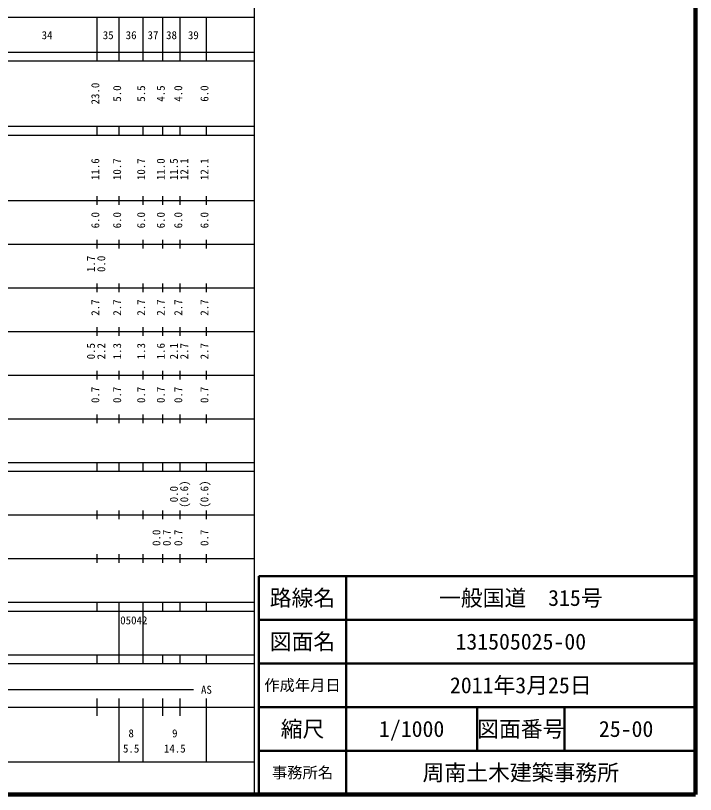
# Model space of a CAD drawing. Units: millimetres on the paper, enlarged 1000 times. Extents: x 40000 to 680000, y 20000 to 380000.
# Drawn here: x 524282 to 680000, y 20000 to 198357 of the extents above; entities that cross this region are included whole.
import ezdxf
from ezdxf.enums import TextEntityAlignment as Align

# ---------------------------------------------------------------- set-up
doc = ezdxf.new("R2010")
doc.units = ezdxf.units.MM
doc.header["$LTSCALE"] = 1000
for name, color, linetype, lineweight in [('M-TTL', 2, 'Continuous', 140), ('M-TTL-BAND', 7, 'Continuous', 25), ('M-TTL-FRAM', 2, 'Continuous', 50), ('M-TTL-LINE', 7, 'Continuous', 50)]:
    doc.layers.add(name, color=color, linetype=linetype, lineweight=lineweight)
doc.layers.add('M-TTL-TXT', color=7, linetype='Continuous')
doc.styles.add('ＭＳ ゴシック', font='')
doc.styles.get('ＭＳ ゴシック').set_extended_font_data('MS Gothic')

msp = doc.modelspace()

# ---------------------------------------------------------------- linework, layer by layer
at = {"layer": 'M-TTL'}
for p, q in [((680000, 20000), (680000, 380000)), ((40000, 20000), (680000, 20000))]:
    msp.add_line(p, q, dxfattribs=at)
at = {"layer": 'M-TTL-BAND'}
for p, q in [((579000, 20000), (579000, 370000)), ((68000, 198000), (579000, 198000)), ((543000, 188000), (543000, 198000)), ((548000, 188000), (548000, 198000)), ((553500, 188000), (553500, 198000)), ((558000, 188000), (558000, 198000)), ((562000, 188000), (562000, 198000)), ((568000, 188000), (568000, 198000)), ((40000, 190000), (579000, 190000)), ((40000, 188000), (579000, 188000)), ((40000, 173000), (579000, 173000)), ((543000, 171000), (543000, 173000)), ((548000, 171000), (548000, 173000)), ((553500, 171000), (553500, 173000)), ((558000, 171000), (558000, 173000)), ((562000, 171000), (562000, 173000)), ((568000, 171000), (568000, 173000)), ((40000, 171000), (579000, 171000)), ((543000, 155000), (543000, 157000)), ((548000, 155000), (548000, 157000)), ((553500, 155000), (553500, 157000)), ((558000, 155000), (558000, 157000)), ((562000, 155000), (562000, 157000)), ((568000, 155000), (568000, 157000)), ((40000, 156000), (579000, 156000)), ((543000, 145000), (543000, 147000)), ((548000, 145000), (548000, 147000)), ((553500, 145000), (553500, 147000)), ((558000, 145000), (558000, 147000)), ((562000, 145000), (562000, 147000)), ((568000, 145000), (568000, 147000)), ((46000, 146000), (579000, 146000)), ((52000, 136000), (579000, 136000)), ((543000, 135000), (543000, 137000)), ((548000, 135000), (548000, 137000)), ((553500, 135000), (553500, 137000)), ((558000, 135000), (558000, 137000)), ((562000, 135000), (562000, 137000)), ((568000, 135000), (568000, 137000)), ((543000, 125000), (543000, 127000)), ((548000, 125000), (548000, 127000)), ((553500, 125000), (553500, 127000)), ((558000, 125000), (558000, 127000)), ((562000, 125000), (562000, 127000)), ((568000, 125000), (568000, 127000)), ((46000, 126000), (579000, 126000)), ((52000, 116000), (579000, 116000)), ((543000, 115000), (543000, 117000)), ((548000, 115000), (548000, 117000)), ((553500, 115000), (553500, 117000)), ((558000, 115000), (558000, 117000)), ((562000, 115000), (562000, 117000)), ((568000, 115000), (568000, 117000)), ((46000, 106000), (579000, 106000)), ((543000, 105000), (543000, 107000)), ((548000, 105000), (548000, 107000)), ((553500, 105000), (553500, 107000)), ((558000, 105000), (558000, 107000)), ((562000, 105000), (562000, 107000)), ((568000, 105000), (568000, 107000)), ((40000, 96000), (579000, 96000)), ((543000, 94000), (543000, 96000)), ((548000, 94000), (548000, 96000)), ((553500, 94000), (553500, 96000)), ((558000, 94000), (558000, 96000)), ((562000, 94000), (562000, 96000)), ((568000, 94000), (568000, 96000)), ((40000, 94000), (579000, 94000)), ((49000, 84000), (579000, 84000)), ((543000, 83000), (543000, 85000)), ((548000, 83000), (548000, 85000)), ((553500, 83000), (553500, 85000)), ((558000, 83000), (558000, 85000)), ((562000, 83000), (562000, 85000)), ((568000, 83000), (568000, 85000)), ((543000, 73000), (543000, 75000)), ((548000, 73000), (548000, 75000)), ((553500, 73000), (553500, 75000)), ((558000, 73000), (558000, 75000)), ((562000, 73000), (562000, 75000)), ((568000, 73000), (568000, 75000)), ((40000, 74000), (579000, 74000)), ((40000, 64000), (579000, 64000)), ((543000, 62000), (543000, 64000)), ((548000, 62000), (548000, 64000)), ((553500, 62000), (553500, 64000)), ((558000, 62000), (558000, 64000)), ((562000, 62000), (562000, 64000)), ((568000, 62000), (568000, 64000)), ((40000, 62000), (579000, 62000)), ((548000, 52000), (548000, 62000)), ((553500, 52000), (553500, 62000)), ((40000, 52000), (579000, 52000)), ((543000, 50000), (543000, 52000)), ((548000, 50000), (548000, 52000)), ((553500, 50000), (553500, 52000)), ((558000, 50000), (558000, 52000)), ((562000, 50000), (562000, 52000)), ((568000, 50000), (568000, 52000)), ((40000, 50000), (579000, 50000)), ((71000, 44000), (565000, 44000)), ((543000, 38000), (543000, 42000)), ((548000, 27500), (548000, 42000)), ((553500, 27500), (553500, 42000)), ((558000, 38000), (558000, 42000)), ((562000, 38000), (562000, 42000)), ((568000, 27500), (568000, 42000)), ((40000, 40000), (579000, 40000)), ((68000, 27500), (579000, 27500))]:
    msp.add_line(p, q, dxfattribs=at)
at = {"layer": 'M-TTL-FRAM'}
for p, q in [((680000, 70000), (580000, 70000)), ((580000, 70000), (580000, 20000))]:
    msp.add_line(p, q, dxfattribs=at)
at = {"layer": 'M-TTL-LINE'}
for p, q in [((600000, 70000), (600000, 20000)), ((680000, 60000), (580000, 60000)), ((680000, 50000), (580000, 50000)), ((680000, 40000), (580000, 40000)), ((630000, 40000), (630000, 30000)), ((650000, 40000), (650000, 30000)), ((680000, 30000), (580000, 30000))]:
    msp.add_line(p, q, dxfattribs=at)

# ---------------------------------------------------------------- texts
at = {"layer": 'M-TTL-BAND', "style": 'ＭＳ ゴシック'}
for s, p in [('34', (531500, 192405)), ('35', (545500, 192405)), ('36', (550750, 192405)), ('37', (555750, 192405)), ('38', (560000, 192405)), ('39', (565000, 192405)), ('AS', (568000, 42500)), ('8', (550750, 32523)), ('9', (560750, 32523)), ('5.5', (550750, 29033)), ('14.5', (560750, 29033))]:
    msp.add_text(s, height=1833, dxfattribs=at).set_placement(p, align=Align.BOTTOM_CENTER)
for s, p in [('23.0', (544000, 180500)), ('5.0', (549000, 180500)), ('5.5', (554500, 180500)), ('4.5', (559000, 180500)), ('4.0', (563000, 180500)), ('6.0', (569000, 180500)), ('11.6', (544000, 163174)), ('10.7', (549000, 163174)), ('10.7', (554500, 163174)), ('11.0', (559000, 163174)), ('11.5', (562000, 163174)), ('12.1', (564370, 163174)), ('12.1', (569000, 163174)), ('6.0', (544000, 151500)), ('6.0', (549000, 151500)), ('6.0', (554500, 151500)), ('6.0', (559000, 151500)), ('6.0', (563000, 151500)), ('6.0', (569000, 151500)), ('1.7', (543000, 141500)), ('0.0', (545370, 141500)), ('2.7', (544000, 131500)), ('2.7', (549000, 131500)), ('2.7', (554500, 131500)), ('2.7', (559000, 131500)), ('2.7', (563000, 131500)), ('2.7', (569000, 131500)), ('0.5', (543000, 121500)), ('2.2', (545370, 121500)), ('1.3', (549000, 121500)), ('1.3', (554500, 121500)), ('1.6', (559000, 121500)), ('2.1', (562000, 121500)), ('2.7', (564370, 121500)), ('2.7', (569000, 121500)), ('0.7', (544000, 111500)), ('0.7', (549000, 111500)), ('0.7', (554500, 111500)), ('0.7', (559000, 111500)), ('0.7', (563000, 111500)), ('0.7', (569000, 111500)), ('(0.6)', (564370, 88764)), ('(0.6)', (569000, 88764)), ('0.0', (562000, 88764)), ('0.0', (558000, 78764)), ('0.7', (560370, 78764)), ('0.7', (563000, 78764)), ('0.7', (569000, 78764))]:
    msp.add_text(s, height=1833, rotation=90, dxfattribs=at).set_placement(p, align=Align.BOTTOM_CENTER)
msp.add_text('05042', height=1833, dxfattribs=at).set_placement((548250, 58405), align=Align.BOTTOM_LEFT)
at = {"layer": 'M-TTL-TXT', "style": 'ＭＳ ゴシック'}
for s, height, p in [('路線名', 3666, (590000, 65000)), ('路線名', 3666, (590000, 65000)), ('一般国道\u3000315号', 3666, (640000, 65000)), ('図面名', 3666, (590000, 55000)), ('図面名', 3666, (590000, 55000)), ('131505025-00', 3666, (640000, 55000)), ('作成年月日', 2566, (590000, 45000)), ('作成年月日', 2566, (590000, 45000)), ('2011年3月25日', 3666, (640000, 45000)), ('縮尺', 3666, (590000, 35000)), ('縮尺', 3666, (590000, 35000)), ('1/1000', 3666, (615000, 35000)), ('図面番号', 3666, (640000, 35000)), ('図面番号', 3666, (640000, 35000)), ('25-00', 3666, (664125, 35000)), ('周南土木建築事務所', 3666, (640000, 25000)), ('事務所名', 2566, (590000, 25000)), ('事務所名', 2566, (590000, 25000))]:
    msp.add_text(s, height=height, dxfattribs=at).set_placement(p, align=Align.MIDDLE_CENTER)

doc.saveas('drawing.dxf')
